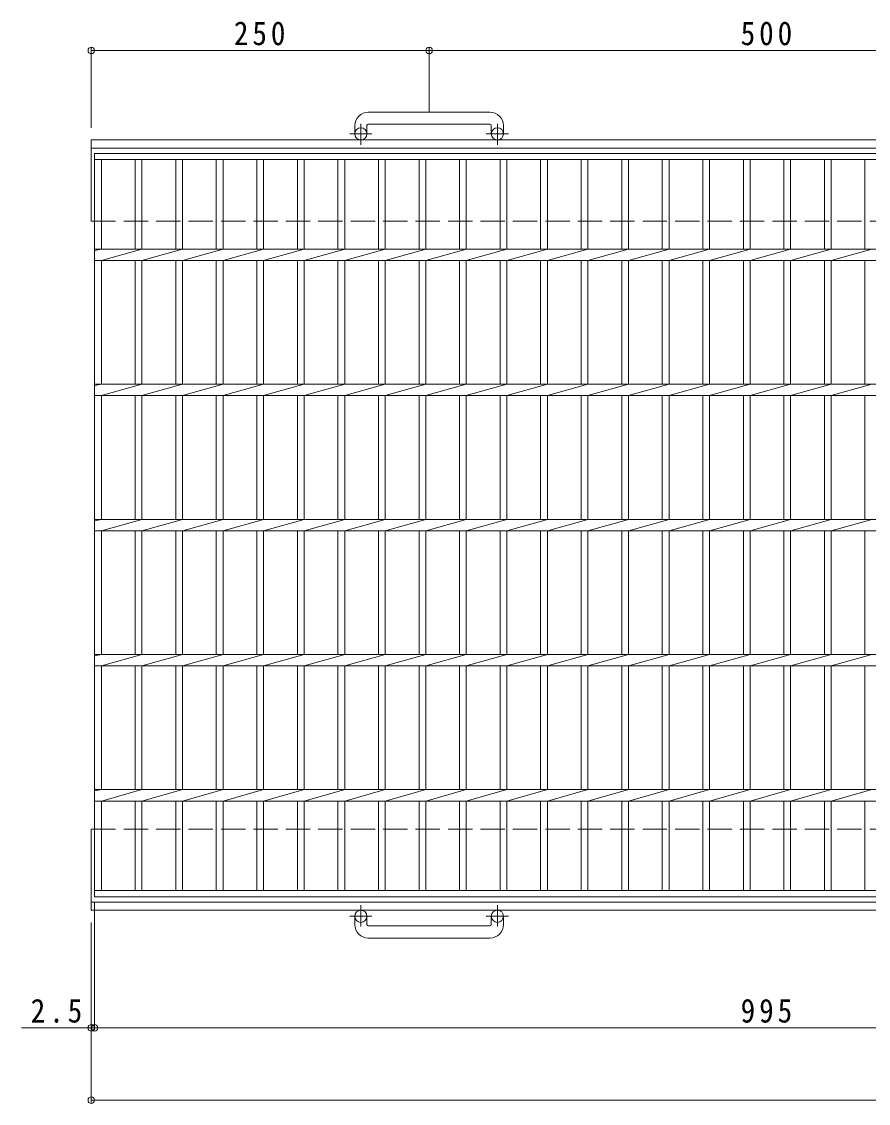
# Model space of a CAD drawing. Units: millimetres, scale not verified. Extents: x -921 to 982, y -824 to 694.
# Drawn here: x -921 to -295, y -230 to 570 of the extents above; entities that cross this region are included whole.
import ezdxf

# ---------------------------------------------------------------- set-up
doc = ezdxf.new("R2010")
doc.units = ezdxf.units.MM
doc.header["$LTSCALE"] = 6
doc.header["$PDMODE"] = 32
doc.header["$PDSIZE"] = 4.8
doc.linetypes.add('CHAIN1', pattern=[8, 5, -1, 1, -1])
doc.linetypes.add('DASHED3', pattern=[4, 3, -1])
for name, color, linetype, lineweight in [('B-1_ピット', 2, 'Continuous', 9), ('B-2_蓋', 3, 'Continuous', 9), ('B-4_寸法', 7, 'Continuous', 9)]:
    doc.layers.add(name, color=color, linetype=linetype, lineweight=lineweight)
doc.styles.add('ＭＳ ゴシック', font='')
doc.styles.get('ＭＳ ゴシック').set_extended_font_data('MS Gothic')

msp = doc.modelspace()

# ---------------------------------------------------------------- linework, layer by layer
at = {"layer": 'B-1_ピット'}
for p, q in [((-574.697, 503.383), (-664.697, 503.383)), ((-674.697, 493.384), (-674.697, 487.284)), ((-665.698, 493.384), (-665.698, 487.284)), ((-664.697, 494.383), (-574.697, 494.383)), ((-573.698, 493.384), (-573.698, 487.284)), ((-564.697, 493.384), (-564.697, 487.284)), ((-869.697, 482.784), (316.216, 482.784)), ((-869.697, 482.784), (-869.697, 422.784)), ((-869.697, 476.783), (316.216, 476.783)), ((-869.697, -87.216), (-869.697, -27.216)), ((-869.697, -81.216), (316.216, -81.216)), ((-869.697, -87.216), (316.216, -87.216)), ((-674.697, -97.817), (-674.697, -91.716)), ((-665.698, -97.817), (-665.698, -91.716)), ((-573.698, -97.817), (-573.698, -91.716)), ((-564.697, -97.817), (-564.697, -91.716)), ((-664.697, -98.817), (-574.697, -98.817)), ((-574.697, -107.817), (-664.697, -107.817))]:
    msp.add_line(p, q, dxfattribs=at)
at = {"layer": 'B-1_ピット', "linetype": 'CHAIN1'}
for p, q in [((-670.197, 479.175), (-670.197, 494.774)), ((-569.197, 479.175), (-569.197, 494.774)), ((-662.034, 487.284), (-678.442, 487.284)), ((-561.034, 487.284), (-577.441, 487.284)), ((-670.197, -83.61), (-670.197, -99.206)), ((-569.197, -83.61), (-569.197, -99.206)), ((-662.034, -91.716), (-678.442, -91.716)), ((-561.034, -91.716), (-577.441, -91.716))]:
    msp.add_line(p, q, dxfattribs=at)
at = {"layer": 'B-1_ピット', "linetype": 'DASHED3'}
for p, q in [((-869.697, 422.784), (316.216, 422.784)), ((-869.697, -27.216), (316.216, -27.216))]:
    msp.add_line(p, q, dxfattribs=at)
at = {"layer": 'B-1_ピット'}
for centre in [(-670.197, 487.284), (-569.197, 487.284), (-670.197, -91.716), (-569.197, -91.716)]:
    msp.add_circle(centre, 4.5, dxfattribs=at)
for centre, radius, start, end in [((-664.697, 493.384), 10, 90, 180), ((-574.697, 493.384), 10, 0, 90), ((-664.697, 493.384), 1, 90, 180), ((-574.697, 493.384), 1, 0, 90), ((-664.697, -97.817), 10, 180, 270), ((-664.697, -97.817), 1, 180, 270), ((-574.697, -97.817), 10, 270, 0), ((-574.697, -97.817), 1, 270, 0)]:
    msp.add_arc(centre, radius, start, end, dxfattribs=at)
at = {"layer": 'B-2_蓋'}
for p, q in [((-867.197, 472.784), (127.803, 472.784)), ((-867.197, -77.216), (-867.197, 472.784)), ((-867.197, 468.284), (127.803, 468.284)), ((-862.197, 402.024), (-862.197, 468.284)), ((-837.197, 468.284), (-837.197, 402.024)), ((-832.197, 468.284), (-832.197, 402.024)), ((-807.197, 468.284), (-807.197, 402.024)), ((-802.197, 468.284), (-802.197, 402.024)), ((-777.198, 468.284), (-777.198, 402.024)), ((-772.197, 468.284), (-772.197, 402.024)), ((-747.197, 468.284), (-747.197, 402.024)), ((-742.198, 468.284), (-742.198, 402.024)), ((-717.197, 468.284), (-717.197, 402.024)), ((-712.197, 468.284), (-712.197, 402.024)), ((-687.197, 468.284), (-687.197, 402.024)), ((-682.197, 468.284), (-682.197, 402.024)), ((-657.197, 468.284), (-657.197, 402.024)), ((-652.198, 468.284), (-652.198, 402.024)), ((-627.197, 468.284), (-627.197, 402.024)), ((-622.197, 468.284), (-622.197, 402.024)), ((-597.197, 468.284), (-597.197, 402.024)), ((-592.198, 468.284), (-592.198, 402.024)), ((-567.197, 468.284), (-567.197, 402.024)), ((-562.197, 468.284), (-562.197, 402.024)), ((-537.197, 468.284), (-537.197, 402.024)), ((-532.197, 468.284), (-532.197, 402.024)), ((-507.197, 468.284), (-507.197, 402.024)), ((-502.198, 468.284), (-502.198, 402.024)), ((-477.197, 468.284), (-477.197, 402.024)), ((-472.197, 468.284), (-472.197, 402.024)), ((-447.197, 468.284), (-447.197, 402.024)), ((-442.197, 468.284), (-442.197, 402.024)), ((-417.197, 468.284), (-417.197, 402.024)), ((-412.198, 468.284), (-412.198, 402.024)), ((-387.197, 468.284), (-387.197, 402.024)), ((-382.198, 468.284), (-382.198, 402.024)), ((-357.197, 468.284), (-357.197, 402.024)), ((-352.197, 468.284), (-352.197, 402.024)), ((-327.197, 468.284), (-327.197, 402.024)), ((-322.197, 468.284), (-322.197, 402.024)), ((-297.197, 468.284), (-297.197, 402.024)), ((-867.197, 402.024), (127.803, 402.024)), ((-862.197, 402.024), (-867.197, 401.024)), ((-832.197, 402.024), (-862.197, 393.544)), ((-802.197, 402.024), (-832.197, 393.544)), ((-772.197, 402.024), (-802.197, 393.544)), ((-742.198, 402.024), (-772.197, 393.544)), ((-712.197, 402.024), (-742.198, 393.544)), ((-682.197, 402.024), (-712.197, 393.544)), ((-652.197, 402.024), (-682.197, 393.544)), ((-622.197, 402.024), (-652.198, 393.544)), ((-592.198, 402.024), (-622.197, 393.544)), ((-562.197, 402.024), (-592.198, 393.544)), ((-532.197, 402.024), (-562.197, 393.544)), ((-502.198, 402.024), (-532.197, 393.544)), ((-472.197, 402.024), (-502.198, 393.544)), ((-442.197, 402.024), (-472.197, 393.544)), ((-412.197, 402.024), (-442.197, 393.544)), ((-382.197, 402.024), (-412.198, 393.544)), ((-352.197, 402.024), (-382.198, 393.544)), ((-322.197, 402.024), (-352.197, 393.544)), ((-292.197, 402.024), (-322.197, 393.544)), ((-867.197, 393.544), (127.803, 393.544)), ((-862.197, 302.024), (-862.197, 393.544)), ((-837.197, 393.544), (-837.197, 302.024)), ((-832.197, 393.544), (-832.197, 302.024)), ((-807.197, 393.544), (-807.197, 302.024)), ((-802.197, 393.544), (-802.197, 302.024)), ((-777.198, 393.544), (-777.198, 302.024)), ((-772.197, 393.544), (-772.197, 302.024)), ((-747.197, 393.544), (-747.197, 302.024)), ((-742.198, 393.544), (-742.198, 302.024)), ((-717.197, 393.544), (-717.197, 302.024)), ((-712.197, 393.544), (-712.197, 302.024)), ((-687.197, 393.544), (-687.197, 302.024)), ((-682.197, 393.544), (-682.197, 302.024)), ((-657.197, 393.544), (-657.197, 302.024)), ((-652.198, 393.544), (-652.198, 302.024)), ((-627.197, 393.544), (-627.197, 302.024)), ((-622.197, 393.544), (-622.197, 302.024)), ((-597.197, 393.544), (-597.197, 302.024)), ((-592.198, 393.544), (-592.198, 302.024)), ((-567.197, 393.544), (-567.197, 302.024)), ((-562.197, 393.544), (-562.197, 302.024)), ((-537.197, 393.544), (-537.197, 302.024)), ((-532.197, 393.544), (-532.197, 302.024)), ((-507.197, 393.544), (-507.197, 302.024)), ((-502.198, 393.544), (-502.198, 302.024)), ((-477.197, 393.544), (-477.197, 302.024)), ((-472.197, 393.544), (-472.197, 302.024)), ((-447.197, 393.544), (-447.197, 302.024)), ((-442.197, 393.544), (-442.197, 302.024)), ((-417.197, 393.544), (-417.197, 302.024)), ((-412.198, 393.544), (-412.198, 302.024)), ((-387.197, 393.544), (-387.197, 302.024)), ((-382.198, 393.544), (-382.198, 302.024)), ((-357.197, 393.544), (-357.197, 302.024)), ((-352.197, 393.544), (-352.197, 302.024)), ((-327.197, 393.544), (-327.197, 302.024)), ((-322.197, 393.544), (-322.197, 302.024)), ((-297.197, 393.544), (-297.197, 302.024)), ((-867.197, 302.024), (127.803, 302.024)), ((-862.197, 302.024), (-867.197, 301.024)), ((-832.197, 302.024), (-862.197, 293.544)), ((-802.197, 302.024), (-832.197, 293.544)), ((-772.197, 302.024), (-802.197, 293.544)), ((-742.198, 302.024), (-772.197, 293.544)), ((-712.197, 302.024), (-742.198, 293.544)), ((-682.197, 302.024), (-712.197, 293.544)), ((-652.197, 302.024), (-682.197, 293.544)), ((-622.197, 302.024), (-652.198, 293.544)), ((-592.198, 302.024), (-622.197, 293.544)), ((-562.197, 302.024), (-592.198, 293.544)), ((-532.197, 302.024), (-562.197, 293.544)), ((-502.198, 302.024), (-532.197, 293.544)), ((-472.197, 302.024), (-502.198, 293.544)), ((-442.197, 302.024), (-472.197, 293.544)), ((-412.197, 302.024), (-442.197, 293.544)), ((-382.197, 302.024), (-412.198, 293.544)), ((-352.197, 302.024), (-382.198, 293.544)), ((-322.197, 302.024), (-352.197, 293.544)), ((-292.197, 302.024), (-322.197, 293.544)), ((-867.197, 293.544), (127.803, 293.544)), ((-862.197, 202.024), (-862.197, 293.544)), ((-837.197, 293.544), (-837.197, 202.024)), ((-832.197, 293.544), (-832.197, 202.024)), ((-807.197, 293.544), (-807.197, 202.024)), ((-802.197, 293.544), (-802.197, 202.024)), ((-777.198, 293.544), (-777.198, 202.024)), ((-772.197, 293.544), (-772.197, 202.024)), ((-747.197, 293.544), (-747.197, 202.024)), ((-742.198, 293.544), (-742.198, 202.024)), ((-717.197, 293.544), (-717.197, 202.024)), ((-712.197, 293.544), (-712.197, 202.024)), ((-687.197, 293.544), (-687.197, 202.024)), ((-682.197, 293.544), (-682.197, 202.024)), ((-657.197, 293.544), (-657.197, 202.024)), ((-652.198, 293.544), (-652.198, 202.024)), ((-627.197, 293.544), (-627.197, 202.024)), ((-622.197, 293.544), (-622.197, 202.024)), ((-597.197, 293.544), (-597.197, 202.024)), ((-592.198, 293.544), (-592.198, 202.024)), ((-567.197, 293.544), (-567.197, 202.024)), ((-562.197, 293.544), (-562.197, 202.024)), ((-537.197, 293.544), (-537.197, 202.024)), ((-532.197, 293.544), (-532.197, 202.024)), ((-507.197, 293.544), (-507.197, 202.024)), ((-502.198, 293.544), (-502.198, 202.024)), ((-477.197, 293.544), (-477.197, 202.024)), ((-472.197, 293.544), (-472.197, 202.024)), ((-447.197, 293.544), (-447.197, 202.024)), ((-442.197, 293.544), (-442.197, 202.024)), ((-417.197, 293.544), (-417.197, 202.024)), ((-412.198, 293.544), (-412.198, 202.024)), ((-387.197, 293.544), (-387.197, 202.024)), ((-382.198, 293.544), (-382.198, 202.024)), ((-357.197, 293.544), (-357.197, 202.024)), ((-352.197, 293.544), (-352.197, 202.024)), ((-327.197, 293.544), (-327.197, 202.024)), ((-322.197, 293.544), (-322.197, 202.024)), ((-297.197, 293.544), (-297.197, 202.024)), ((-867.197, 202.024), (127.803, 202.024)), ((-862.197, 202.024), (-867.197, 201.024)), ((-832.197, 202.024), (-862.197, 193.544)), ((-802.197, 202.024), (-832.197, 193.544)), ((-772.197, 202.024), (-802.197, 193.544)), ((-742.198, 202.024), (-772.197, 193.544)), ((-712.197, 202.024), (-742.198, 193.544)), ((-682.197, 202.024), (-712.197, 193.544)), ((-652.197, 202.024), (-682.197, 193.544)), ((-622.197, 202.024), (-652.198, 193.544)), ((-592.198, 202.024), (-622.197, 193.544)), ((-562.197, 202.024), (-592.198, 193.544)), ((-532.197, 202.024), (-562.197, 193.544)), ((-502.198, 202.024), (-532.197, 193.544)), ((-472.197, 202.024), (-502.198, 193.544)), ((-442.197, 202.024), (-472.197, 193.544)), ((-412.197, 202.024), (-442.197, 193.544)), ((-382.197, 202.024), (-412.198, 193.544)), ((-352.197, 202.024), (-382.198, 193.544)), ((-322.197, 202.024), (-352.197, 193.544)), ((-292.197, 202.024), (-322.197, 193.544)), ((-867.197, 193.544), (127.803, 193.544)), ((-862.197, 102.024), (-862.197, 193.544)), ((-837.197, 193.544), (-837.197, 102.024)), ((-832.197, 193.544), (-832.197, 102.024)), ((-807.197, 193.544), (-807.197, 102.024)), ((-802.197, 193.544), (-802.197, 102.024)), ((-777.198, 193.544), (-777.198, 102.024)), ((-772.197, 193.544), (-772.197, 102.024)), ((-747.197, 193.544), (-747.197, 102.024)), ((-742.198, 193.544), (-742.198, 102.024)), ((-717.197, 193.544), (-717.197, 102.024)), ((-712.197, 193.544), (-712.197, 102.024)), ((-687.197, 193.544), (-687.197, 102.024)), ((-682.197, 193.544), (-682.197, 102.024)), ((-657.197, 193.544), (-657.197, 102.024)), ((-652.198, 193.544), (-652.198, 102.024)), ((-627.197, 193.544), (-627.197, 102.024)), ((-622.197, 193.544), (-622.197, 102.024)), ((-597.197, 193.544), (-597.197, 102.024)), ((-592.198, 193.544), (-592.198, 102.024)), ((-567.197, 193.544), (-567.197, 102.024)), ((-562.197, 193.544), (-562.197, 102.024)), ((-537.197, 193.544), (-537.197, 102.024)), ((-532.197, 193.544), (-532.197, 102.024)), ((-507.197, 193.544), (-507.197, 102.024)), ((-502.198, 193.544), (-502.198, 102.024)), ((-477.197, 193.544), (-477.197, 102.024)), ((-472.197, 193.544), (-472.197, 102.024)), ((-447.197, 193.544), (-447.197, 102.024)), ((-442.197, 193.544), (-442.197, 102.024)), ((-417.197, 193.544), (-417.197, 102.024)), ((-412.198, 193.544), (-412.198, 102.024)), ((-387.197, 193.544), (-387.197, 102.024)), ((-382.198, 193.544), (-382.198, 102.024)), ((-357.197, 193.544), (-357.197, 102.024)), ((-352.197, 193.544), (-352.197, 102.024)), ((-327.197, 193.544), (-327.197, 102.024)), ((-322.197, 193.544), (-322.197, 102.024)), ((-297.197, 193.544), (-297.197, 102.024)), ((-862.197, 102.024), (-867.197, 101.024)), ((-832.197, 102.024), (-862.197, 93.544)), ((-802.197, 102.024), (-832.197, 93.544)), ((-772.197, 102.024), (-802.197, 93.544)), ((-742.198, 102.024), (-772.197, 93.544)), ((-712.197, 102.024), (-742.198, 93.544)), ((-682.197, 102.024), (-712.197, 93.544)), ((-652.197, 102.024), (-682.197, 93.544)), ((-622.197, 102.024), (-652.198, 93.544)), ((-592.198, 102.024), (-622.197, 93.544)), ((-562.197, 102.024), (-592.198, 93.544)), ((-532.197, 102.024), (-562.197, 93.544)), ((-502.198, 102.024), (-532.197, 93.544)), ((-472.197, 102.024), (-502.198, 93.544)), ((-442.197, 102.024), (-472.197, 93.544)), ((-412.197, 102.024), (-442.197, 93.544)), ((-382.197, 102.024), (-412.198, 93.544)), ((-352.197, 102.024), (-382.198, 93.544)), ((-322.197, 102.024), (-352.197, 93.544)), ((-292.197, 102.024), (-322.197, 93.544)), ((-867.197, 93.544), (127.803, 93.544)), ((-862.197, 2.024), (-862.197, 93.544)), ((-837.197, 93.544), (-837.197, 2.024)), ((-832.197, 93.544), (-832.197, 2.024)), ((-807.197, 93.544), (-807.197, 2.024)), ((-802.197, 93.544), (-802.197, 2.024)), ((-777.198, 93.544), (-777.198, 2.024)), ((-772.197, 93.544), (-772.197, 2.024)), ((-747.197, 93.544), (-747.197, 2.024)), ((-742.198, 93.544), (-742.198, 2.024)), ((-717.197, 93.544), (-717.197, 2.024)), ((-712.197, 93.544), (-712.197, 2.024)), ((-687.197, 93.544), (-687.197, 2.024)), ((-682.197, 93.544), (-682.197, 2.024)), ((-657.197, 93.544), (-657.197, 2.024)), ((-652.198, 93.544), (-652.198, 2.024)), ((-627.197, 93.544), (-627.197, 2.024)), ((-622.197, 93.544), (-622.197, 2.024)), ((-597.197, 93.544), (-597.197, 2.024)), ((-592.198, 93.544), (-592.198, 2.024)), ((-567.197, 93.544), (-567.197, 2.024)), ((-562.197, 93.544), (-562.197, 2.024)), ((-537.197, 93.544), (-537.197, 2.024)), ((-532.197, 93.544), (-532.197, 2.024)), ((-507.197, 93.544), (-507.197, 2.024)), ((-502.198, 93.544), (-502.198, 2.024)), ((-477.197, 93.544), (-477.197, 2.024)), ((-472.197, 93.544), (-472.197, 2.024)), ((-447.197, 93.544), (-447.197, 2.024)), ((-442.197, 93.544), (-442.197, 2.024)), ((-417.197, 93.544), (-417.197, 2.024)), ((-412.198, 93.544), (-412.198, 2.024)), ((-387.197, 93.544), (-387.197, 2.024)), ((-382.198, 93.544), (-382.198, 2.024)), ((-357.197, 93.544), (-357.197, 2.024)), ((-352.197, 93.544), (-352.197, 2.024)), ((-327.197, 93.544), (-327.197, 2.024)), ((-322.197, 93.544), (-322.197, 2.024)), ((-297.197, 93.544), (-297.197, 2.024)), ((-867.197, 2.024), (127.803, 2.024)), ((-862.197, 2.024), (-867.197, 1.024)), ((-832.197, 2.024), (-862.197, -6.456)), ((-802.197, 2.024), (-832.197, -6.456)), ((-772.197, 2.024), (-802.197, -6.456)), ((-742.198, 2.024), (-772.197, -6.456)), ((-712.197, 2.024), (-742.198, -6.456)), ((-682.197, 2.024), (-712.197, -6.456)), ((-652.197, 2.024), (-682.197, -6.456)), ((-622.197, 2.024), (-652.198, -6.456)), ((-592.198, 2.024), (-622.197, -6.456)), ((-562.197, 2.024), (-592.198, -6.456)), ((-532.197, 2.024), (-562.197, -6.456)), ((-502.198, 2.024), (-532.197, -6.456)), ((-472.197, 2.024), (-502.198, -6.456)), ((-442.197, 2.024), (-472.197, -6.456)), ((-412.197, 2.024), (-442.197, -6.456)), ((-382.197, 2.024), (-412.198, -6.456)), ((-352.197, 2.024), (-382.198, -6.456)), ((-322.197, 2.024), (-352.197, -6.456)), ((-292.197, 2.024), (-322.197, -6.456)), ((-867.197, -6.456), (127.803, -6.456)), ((-862.197, -72.717), (-862.197, -6.456)), ((-837.197, -6.456), (-837.197, -72.717)), ((-832.197, -6.456), (-832.197, -72.717)), ((-807.197, -6.456), (-807.197, -72.717)), ((-802.197, -6.456), (-802.197, -72.717)), ((-777.198, -6.456), (-777.198, -72.717)), ((-772.197, -6.456), (-772.197, -72.717)), ((-747.197, -6.456), (-747.197, -72.717)), ((-742.198, -6.456), (-742.198, -72.717)), ((-717.197, -6.456), (-717.197, -72.717)), ((-712.197, -6.456), (-712.197, -72.717)), ((-687.197, -6.456), (-687.197, -72.717)), ((-682.197, -6.456), (-682.197, -72.717)), ((-657.197, -6.456), (-657.197, -72.717)), ((-652.198, -6.456), (-652.198, -72.717)), ((-627.197, -6.456), (-627.197, -72.717)), ((-622.197, -6.456), (-622.197, -72.717)), ((-597.197, -6.456), (-597.197, -72.717)), ((-592.198, -6.456), (-592.198, -72.717)), ((-567.197, -6.456), (-567.197, -72.717)), ((-562.197, -6.456), (-562.197, -72.717)), ((-537.197, -6.456), (-537.197, -72.717)), ((-532.197, -6.456), (-532.197, -72.717)), ((-507.197, -6.456), (-507.197, -72.717)), ((-502.198, -6.456), (-502.198, -72.717)), ((-477.197, -6.456), (-477.197, -72.717)), ((-472.197, -6.456), (-472.197, -72.717)), ((-447.197, -6.456), (-447.197, -72.717)), ((-442.197, -6.456), (-442.197, -72.717)), ((-417.197, -6.456), (-417.197, -72.717)), ((-412.198, -6.456), (-412.198, -72.717)), ((-387.197, -6.456), (-387.197, -72.717)), ((-382.198, -6.456), (-382.198, -72.717)), ((-357.197, -6.456), (-357.197, -72.717)), ((-352.197, -6.456), (-352.197, -72.717)), ((-327.197, -6.456), (-327.197, -72.717)), ((-322.197, -6.456), (-322.197, -72.717)), ((-297.197, -6.456), (-297.197, -72.717)), ((127.803, -72.717), (-867.197, -72.717)), ((127.803, -77.216), (-867.197, -77.216))]:
    msp.add_line(p, q, dxfattribs=at)
msp.add_lwpolyline([(-867.197, 102.024), (127.803, 102.024), (97.803, 93.544)], dxfattribs=at)
at = {"layer": 'B-4_寸法'}
for p, q in [((-869.697, 491.784), (-869.697, 550.825)), ((-869.697, 549.025), (-619.697, 549.025)), ((-619.697, 503.384), (-619.697, 550.825)), ((-619.697, 549.025), (-119.697, 549.025)), ((-867.197, -81.717), (-867.197, -176.043)), ((-869.697, -96.216), (-869.697, -229.557)), ((127.803, -174.243), (-921.227, -174.243)), ((-869.697, -183.243), (-869.697, -176.043)), ((-869.697, -227.757), (316.216, -227.757))]:
    msp.add_line(p, q, dxfattribs=at)
for p in [(-869.697, 549.025), (-619.697, 549.025), (-869.697, -174.243), (-867.197, -174.243), (-869.697, -227.757)]:
    msp.add_point(p, dxfattribs=at)

# ---------------------------------------------------------------- texts
at = {"layer": 'B-4_寸法', "color": 2, "char_height": 17.6, "attachment_point": 7, "style": 'ＭＳ ゴシック'}
for s, insert in [('\\T1.27;\\W0.9;250', (-764.197, 552.625)), ('\\T1.27;\\W0.9;500', (-389.197, 552.625)), ('\\T1.27;\\W0.9;2.5', (-914.529, -170.643)), ('\\T1.27;\\W0.9;995', (-389.197, -170.643))]:
    msp.add_mtext(s, dxfattribs=dict(at, insert=insert))

doc.saveas('drawing.dxf')
